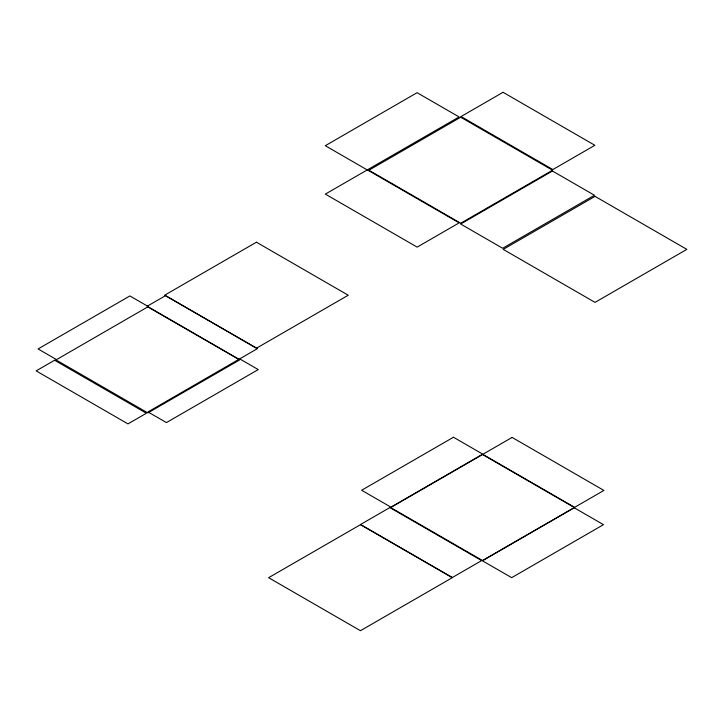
<?xml version="1.0" encoding="UTF-8"?>
<svg xmlns="http://www.w3.org/2000/svg" width="723" height="723" viewBox="0 0 723 723"><rect width="100%" height="100%" fill="white"/><g stroke="black" fill="none" stroke-linecap="round" stroke-linejoin="round"><path stroke-width="1.08" d="M367.338 169.86L459.159 222.865L417.153 247.121L325.332 194.107L459.105 116.945L417.099 92.698L325.287 145.703L367.284 169.959M239.801 358.933L258.247 369.58L166.426 422.594L147.989 411.947L257.433 348.613L165.612 295.608L147.176 306.254L238.988 359.259M147.835 306.904L239.656 359.918L147.835 412.923L56.023 359.918L148.332 306.588L129.887 295.942L38.075 348.947L56.511 359.593M503.054 92.291L461.048 116.548L552.86 169.553L594.866 145.305L503.054 92.291M460.723 117.216L368.902 170.23L460.723 223.235L552.535 170.23L460.723 117.216M256.43 242.205L164.609 295.219L256.43 348.224L348.242 295.219L256.43 242.205M54.587 360.235L36.15 370.881L127.971 423.895L146.407 413.249L54.587 360.235M552.462 171.008L460.65 224.022L502.657 248.269L594.469 195.264L552.462 171.008M595.029 196.367L503.217 249.372L595.029 302.386L686.85 249.372L595.029 196.367M453.466 437.243L361.654 490.257L390.926 507.157L482.747 454.143L453.466 437.243M389.833 507.582L360.56 524.482L452.372 577.496L481.654 560.587L389.833 507.582M360.443 524.69L268.631 577.695L360.443 630.709L452.264 577.695L360.443 524.69M482.521 454.532L390.709 507.546L482.521 560.551L574.342 507.546L482.521 454.532M512.092 437.424L482.81 454.324L574.631 507.338L603.904 490.429L512.092 437.424M574.216 507.763L482.395 560.768L511.676 577.668L603.488 524.663L574.216 507.763"/></g></svg>
